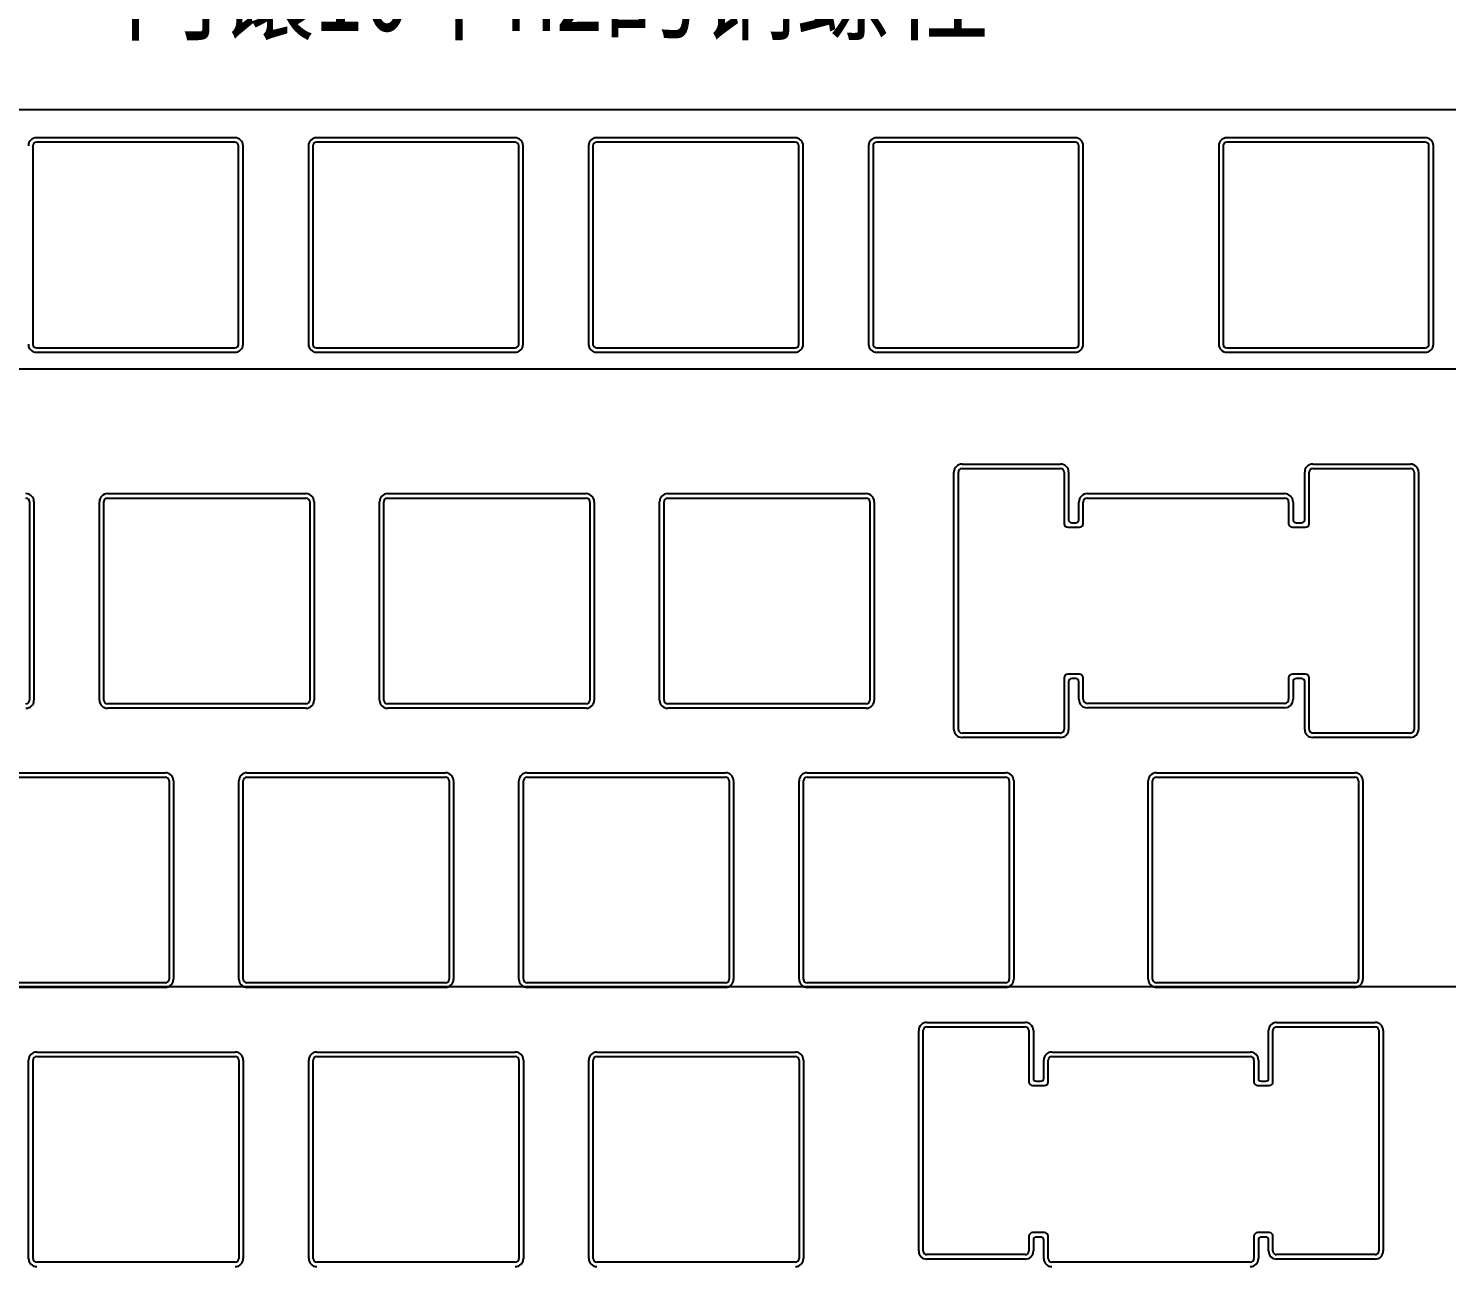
# Model space of a CAD drawing. Header units: inches. Extents: x 87 to 1202, y -45 to 350.
# Drawn here: x 438.5 to 535, y 187.9 to 272.1 of the extents above; entities that cross this region are included whole.
import ezdxf

# ---------------------------------------------------------------- set-up
doc = ezdxf.new("R2010")
doc.units = ezdxf.units.IN
doc.header["$LTSCALE"] = 0.909449
doc.header["$MEASUREMENT"] = 0
doc.header["$PDMODE"] = 3
doc.header["$PDSIZE"] = 0.3125
doc.linetypes.add('PHANTOM', pattern=[0.8, 0.45, -0.05, 0.1, -0.05, 0.1, -0.05])
doc.layers.get('0').update_dxf_attribs({"linetype": 'CONTINUOUS'})
doc.layers.get('Defpoints').update_dxf_attribs({"linetype": 'CONTINUOUS'})
doc.layers.add('DEFAULT_3', color=7, linetype='PHANTOM')
doc.layers.add('文字', color=4, linetype='CONTINUOUS')
doc.styles.get("Standard").update_dxf_attribs({"font": 'txt', "width": 0.8})
doc.dimstyles.get("Standard").update_dxf_attribs({"dimtxt": 6, "dimasz": 4.5, "dimexe": 1, "dimexo": 1, "dimgap": 0.09, "dimtad": 0, "dimzin": 1, "dimdsep": 46, "dimtxsty": 'STANDARD', "dimcen": 0.09, "dimclrd": 5, "dimclre": 5, "dimclrt": 1, "dimadec": 0, "dimazin": 0, "dimtp": 0.01, "dimtm": 0.01, "dimtfac": 1, "dimtofl": 0, "dimtmove": 0, "dimatfit": 3, "dimfxl": 1, "dimtolj": 1, "dimtzin": 4, "dimarcsym": 0})

# ---------------------------------------------------------------- blocks, each defined once
blk = doc.blocks.new('*D17')
at = {"layer": 'DEFAULT_3', "color": 3, "linetype": 'ByBlock', "lineweight": -2}
for p, q in [((562.927, 269.846), (562.927, 247.965)), ((248.794, 248.965), (244.294, 248.965)), ((558.427, 248.965), (253.294, 248.965))]:
    blk.add_line(p, q, dxfattribs=at)
at = {"layer": 'DEFAULT_3', "color": 3, "linetype": 'ByBlock'}
for points in [[(253.294, 249.715), (253.294, 248.215), (248.794, 248.965)], [(558.427, 249.715), (558.427, 248.215), (562.927, 248.965)]]:
    blk.add_solid(points, dxfattribs=at)
at = {"layer": 'Defpoints', "color": 0, "linetype": 'ByBlock'}
for p in [(562.927, 270.846), (248.794, 248.965), (562.927, 248.965)]:
    blk.add_point(p, dxfattribs=at)
at = {"layer": 'DEFAULT_3', "color": 3, "linetype": 'ByBlock', "insert": (227.004, 248.965), "char_height": 6, "attachment_point": 5}
blk.add_mtext('\\A1;314.13%%P0.1', dxfattribs=at)
blk = doc.blocks.new('*D18')
at = {"layer": 'DEFAULT_3', "color": 3, "linetype": 'ByBlock', "lineweight": -2}
for p, q in [((207.507, 206.941), (201.767, 206.941)), ((207.507, 206.73), (207.507, 205.941)), ((560.227, 206.941), (212.007, 206.941)), ((564.727, 206.233), (564.727, 205.941))]:
    blk.add_line(p, q, dxfattribs=at)
at = {"layer": 'DEFAULT_3', "color": 3, "linetype": 'ByBlock'}
for points in [[(212.007, 207.691), (212.007, 206.191), (207.507, 206.941)], [(560.227, 207.691), (560.227, 206.191), (564.727, 206.941)]]:
    blk.add_solid(points, dxfattribs=at)
at = {"layer": 'Defpoints', "color": 0, "linetype": 'ByBlock'}
for p in [(207.507, 207.73), (564.727, 207.233), (564.727, 206.941)]:
    blk.add_point(p, dxfattribs=at)
at = {"layer": 'DEFAULT_3', "color": 3, "linetype": 'ByBlock', "insert": (184.117, 206.941), "char_height": 6, "attachment_point": 5}
blk.add_mtext('\\A1;357.22{\\H0.7x;\\S+0.1^ -0.2;}', dxfattribs=at)

msp = doc.modelspace()

# ---------------------------------------------------------------- linework, layer by layer
at = {"color": 7, "linetype": 'Continuous'}
for p, q in [((538.427, 266.611), (425.144, 266.611)), ((452.557, 264.711), (439.057, 264.711)), ((452.557, 264.411), (439.057, 264.411)), ((471.607, 264.711), (458.107, 264.711)), ((471.607, 264.411), (458.107, 264.411)), ((490.657, 264.711), (477.157, 264.711)), ((490.657, 264.411), (477.157, 264.411)), ((509.707, 264.711), (496.207, 264.711)), ((509.707, 264.411), (496.207, 264.411)), ((533.52, 264.711), (520.02, 264.711)), ((533.52, 264.411), (520.02, 264.411)), ((438.807, 264.161), (438.807, 250.661)), ((452.807, 250.661), (452.807, 264.161)), ((453.107, 250.661), (453.107, 264.161)), ((457.557, 264.161), (457.557, 250.661)), ((457.857, 264.161), (457.857, 250.661)), ((471.857, 250.661), (471.857, 264.161)), ((472.157, 250.661), (472.157, 264.161)), ((476.607, 264.161), (476.607, 250.661)), ((476.907, 264.161), (476.907, 250.661)), ((490.907, 250.661), (490.907, 264.161)), ((491.207, 250.661), (491.207, 264.161)), ((495.657, 264.161), (495.657, 250.661)), ((495.957, 264.161), (495.957, 250.661)), ((509.957, 250.661), (509.957, 264.161)), ((510.257, 250.661), (510.257, 264.161)), ((519.47, 264.161), (519.47, 250.661)), ((519.77, 264.161), (519.77, 250.661)), ((533.77, 250.661), (533.77, 264.161)), ((534.07, 250.661), (534.07, 264.161)), ((439.057, 250.411), (452.557, 250.411)), ((439.057, 250.111), (452.557, 250.111)), ((458.107, 250.411), (471.607, 250.411)), ((458.107, 250.111), (471.607, 250.111)), ((477.157, 250.411), (490.657, 250.411)), ((477.157, 250.111), (490.657, 250.111)), ((496.207, 250.411), (509.707, 250.411)), ((496.207, 250.111), (509.707, 250.111)), ((520.02, 250.411), (533.52, 250.411)), ((520.02, 250.111), (533.52, 250.111)), ((502.011, 242.511), (508.711, 242.511)), ((502.011, 242.211), (508.711, 242.211)), ((525.865, 242.511), (532.508, 242.511)), ((525.865, 242.211), (532.508, 242.211)), ((501.461, 224.461), (501.461, 241.961)), ((501.761, 224.461), (501.761, 241.961)), ((508.961, 241.961), (508.961, 238.461)), ((509.261, 241.961), (509.261, 238.724)), ((525.315, 238.724), (525.315, 241.961)), ((525.615, 238.461), (525.615, 241.961)), ((532.758, 241.961), (532.758, 224.461)), ((533.058, 241.961), (533.058, 224.461)), ((443.89, 240.496), (457.39, 240.496)), ((443.89, 240.196), (457.39, 240.196)), ((462.94, 240.496), (476.44, 240.496)), ((462.94, 240.196), (476.44, 240.196)), ((481.99, 240.496), (495.49, 240.496)), ((481.99, 240.196), (495.49, 240.196)), ((510.535, 240.496), (523.945, 240.496)), ((510.535, 240.196), (523.945, 240.196)), ((438.59, 239.946), (438.59, 226.446)), ((438.89, 239.946), (438.89, 226.446)), ((443.34, 226.446), (443.34, 239.946)), ((443.64, 226.446), (443.64, 239.946)), ((457.64, 239.946), (457.64, 226.446)), ((457.94, 239.946), (457.94, 226.446)), ((462.39, 226.446), (462.39, 239.946)), ((462.69, 226.446), (462.69, 239.946)), ((476.69, 239.946), (476.69, 226.446)), ((476.99, 239.946), (476.99, 226.446)), ((481.44, 226.446), (481.44, 239.946)), ((481.74, 226.446), (481.74, 239.946)), ((495.74, 239.946), (495.74, 226.446)), ((496.04, 239.946), (496.04, 226.446)), ((509.955, 238.724), (509.955, 239.916)), ((510.255, 238.461), (510.255, 239.916)), ((524.225, 239.916), (524.225, 238.461)), ((524.525, 239.916), (524.525, 238.724)), ((509.473, 238.511), (509.743, 238.511)), ((524.737, 238.511), (525.103, 238.511)), ((509.211, 238.211), (510.005, 238.211)), ((524.475, 238.211), (525.365, 238.211)), ((508.961, 227.961), (508.961, 224.461)), ((510.005, 228.211), (509.211, 228.211)), ((509.261, 227.699), (509.261, 224.461)), ((509.743, 227.911), (509.473, 227.911)), ((509.955, 226.506), (509.955, 227.699)), ((510.255, 226.506), (510.255, 227.961)), ((524.225, 227.961), (524.225, 226.506)), ((525.365, 228.211), (524.475, 228.211)), ((524.525, 227.699), (524.525, 226.506)), ((525.103, 227.911), (524.737, 227.911)), ((525.315, 224.461), (525.315, 227.699)), ((525.615, 224.461), (525.615, 227.961)), ((457.39, 226.196), (443.89, 226.196)), ((457.39, 225.896), (443.89, 225.896)), ((476.44, 226.196), (462.94, 226.196)), ((476.44, 225.896), (462.94, 225.896)), ((495.49, 226.196), (481.99, 226.196)), ((495.49, 225.896), (481.99, 225.896)), ((523.945, 226.226), (510.535, 226.226)), ((523.945, 225.926), (510.535, 225.926)), ((508.711, 224.211), (502.011, 224.211)), ((508.711, 223.911), (502.011, 223.911)), ((532.508, 224.211), (525.865, 224.211)), ((532.508, 223.911), (525.865, 223.911)), ((434.325, 221.511), (447.825, 221.511)), ((434.325, 221.211), (447.825, 221.211)), ((448.075, 220.961), (448.075, 207.461)), ((448.375, 220.961), (448.375, 207.461)), ((452.825, 207.461), (452.825, 220.961)), ((453.125, 207.461), (453.125, 220.961)), ((453.375, 221.511), (466.875, 221.511)), ((453.375, 221.211), (466.875, 221.211)), ((467.125, 220.961), (467.125, 207.461)), ((467.425, 220.961), (467.425, 207.461)), ((471.875, 207.461), (471.875, 220.961)), ((472.175, 207.461), (472.175, 220.961)), ((472.425, 221.511), (485.925, 221.511)), ((472.425, 221.211), (485.925, 221.211)), ((486.175, 220.961), (486.175, 207.461)), ((486.475, 220.961), (486.475, 207.461)), ((490.925, 207.461), (490.925, 220.961)), ((491.225, 207.461), (491.225, 220.961)), ((491.475, 221.511), (504.975, 221.511)), ((491.475, 221.211), (504.975, 221.211)), ((505.225, 220.961), (505.225, 207.461)), ((505.525, 220.961), (505.525, 207.461)), ((514.675, 207.461), (514.675, 220.961)), ((514.975, 207.461), (514.975, 220.961)), ((515.225, 221.511), (528.725, 221.511)), ((515.225, 221.211), (528.725, 221.211)), ((528.975, 220.961), (528.975, 207.461)), ((529.275, 220.961), (529.275, 207.461)), ((447.825, 207.211), (434.325, 207.211)), ((447.825, 206.911), (434.325, 206.911)), ((466.875, 207.211), (453.375, 207.211)), ((466.875, 206.911), (453.375, 206.911)), ((485.925, 207.211), (472.425, 207.211)), ((485.925, 206.911), (472.425, 206.911)), ((504.975, 207.211), (491.475, 207.211)), ((504.975, 206.911), (491.475, 206.911)), ((528.725, 207.211), (515.225, 207.211)), ((528.725, 206.911), (515.225, 206.911)), ((499.611, 204.526), (506.311, 204.526)), ((523.409, 204.526), (530.109, 204.526)), ((499.061, 188.976), (499.061, 203.976)), ((499.361, 188.976), (499.361, 203.976)), ((499.611, 204.226), (506.311, 204.226)), ((506.561, 203.976), (506.561, 200.476)), ((506.861, 203.976), (506.861, 200.739)), ((522.859, 200.739), (522.859, 203.976)), ((523.159, 200.476), (523.159, 203.976)), ((523.409, 204.226), (530.109, 204.226)), ((530.359, 203.976), (530.359, 188.976)), ((530.659, 203.976), (530.659, 188.976)), ((438.525, 188.461), (438.525, 201.961)), ((438.825, 188.461), (438.825, 201.961)), ((439.075, 202.511), (452.575, 202.511)), ((439.075, 202.211), (452.575, 202.211)), ((452.825, 201.961), (452.825, 188.461)), ((453.125, 201.961), (453.125, 188.461)), ((457.575, 188.461), (457.575, 201.961)), ((457.875, 188.461), (457.875, 201.961)), ((458.125, 202.511), (471.625, 202.511)), ((458.125, 202.211), (471.625, 202.211)), ((471.875, 201.961), (471.875, 188.461)), ((472.175, 201.961), (472.175, 188.461)), ((476.625, 188.461), (476.625, 201.961)), ((476.925, 188.461), (476.925, 201.961)), ((477.175, 202.511), (490.675, 202.511)), ((477.175, 202.211), (490.675, 202.211)), ((490.925, 201.961), (490.925, 188.461)), ((491.225, 201.961), (491.225, 188.461)), ((507.565, 200.739), (507.565, 201.961)), ((507.865, 200.476), (507.865, 201.961)), ((508.115, 202.511), (521.615, 202.511)), ((508.115, 202.211), (521.615, 202.211)), ((521.865, 201.961), (521.865, 200.476)), ((522.165, 201.961), (522.165, 200.739)), ((506.811, 200.226), (507.615, 200.226)), ((507.073, 200.526), (507.353, 200.526)), ((522.115, 200.226), (522.909, 200.226)), ((522.377, 200.526), (522.646, 200.526)), ((507.615, 190.226), (506.811, 190.226)), ((522.909, 190.226), (522.115, 190.226)), ((506.561, 189.976), (506.561, 188.976)), ((506.861, 189.714), (506.861, 188.976)), ((507.353, 189.926), (507.073, 189.926)), ((507.565, 188.461), (507.565, 189.714)), ((507.865, 188.461), (507.865, 189.976)), ((521.865, 189.976), (521.865, 188.461)), ((522.165, 189.714), (522.165, 188.461)), ((522.646, 189.926), (522.377, 189.926)), ((522.859, 188.976), (522.859, 189.714)), ((523.159, 188.976), (523.159, 189.976)), ((452.575, 188.211), (439.075, 188.211)), ((471.625, 188.211), (458.125, 188.211)), ((490.675, 188.211), (477.175, 188.211)), ((506.311, 188.726), (499.611, 188.726)), ((506.311, 188.426), (499.611, 188.426)), ((521.615, 188.211), (508.115, 188.211)), ((530.109, 188.726), (523.409, 188.726)), ((530.109, 188.426), (523.409, 188.426))]:
    msp.add_line(p, q, dxfattribs=at)
for centre, radius, start, end in [((439.057, 264.161), 0.55, 90, 180), ((439.057, 264.161), 0.25, 90, 180), ((452.557, 264.161), 0.55, 0, 90), ((452.557, 264.161), 0.25, 0, 90), ((458.107, 264.161), 0.55, 90, 180), ((458.107, 264.161), 0.25, 90, 180), ((471.607, 264.161), 0.55, 0, 90), ((471.607, 264.161), 0.25, 0, 90), ((477.157, 264.161), 0.55, 90, 180), ((477.157, 264.161), 0.25, 90, 180), ((490.657, 264.161), 0.55, 0, 90), ((490.657, 264.161), 0.25, 0, 90), ((496.207, 264.161), 0.55, 90, 180), ((496.207, 264.161), 0.25, 90, 180), ((509.707, 264.161), 0.55, 0, 90), ((509.707, 264.161), 0.25, 0, 90), ((520.02, 264.161), 0.55, 90, 180), ((520.02, 264.161), 0.25, 90, 180), ((533.52, 264.161), 0.55, 0, 90), ((533.52, 264.161), 0.25, 0, 90), ((439.057, 250.661), 0.55, 180, 270), ((439.057, 250.661), 0.25, 180, 270), ((452.557, 250.661), 0.55, 270, 0), ((452.557, 250.661), 0.25, 270, 0), ((458.107, 250.661), 0.55, 180, 270), ((458.107, 250.661), 0.25, 180, 270), ((471.607, 250.661), 0.55, 270, 0), ((471.607, 250.661), 0.25, 270, 0), ((477.157, 250.661), 0.55, 180, 270), ((477.157, 250.661), 0.25, 180, 270), ((490.657, 250.661), 0.55, 270, 0), ((490.657, 250.661), 0.25, 270, 0), ((496.207, 250.661), 0.55, 180, 270), ((496.207, 250.661), 0.25, 180, 270), ((509.707, 250.661), 0.55, 270, 0), ((509.707, 250.661), 0.25, 270, 0), ((520.02, 250.661), 0.55, 180, 270), ((520.02, 250.661), 0.25, 180, 270), ((533.52, 250.661), 0.55, 270, 0), ((533.52, 250.661), 0.25, 270, 0), ((502.011, 241.961), 0.55, 90, 180), ((502.011, 241.961), 0.25, 90, 180), ((508.711, 241.961), 0.55, 0, 90), ((508.711, 241.961), 0.25, 0, 90), ((525.865, 241.961), 0.55, 90, 180), ((525.865, 241.961), 0.25, 90, 180), ((532.508, 241.961), 0.55, 0, 90), ((532.508, 241.961), 0.25, 0, 90), ((438.34, 239.946), 0.55, 0, 90), ((438.34, 239.946), 0.25, 0, 90), ((443.89, 239.946), 0.55, 90, 180), ((443.89, 239.946), 0.25, 90, 180), ((457.39, 239.946), 0.55, 0, 90), ((457.39, 239.946), 0.25, 0, 90), ((462.94, 239.946), 0.55, 90, 180), ((462.94, 239.946), 0.25, 90, 180), ((476.44, 239.946), 0.55, 0, 90), ((476.44, 239.946), 0.25, 0, 90), ((481.99, 239.946), 0.55, 90, 180), ((481.99, 239.946), 0.25, 90, 180), ((495.49, 239.946), 0.55, 0, 90), ((495.49, 239.946), 0.25, 0, 90), ((510.535, 239.916), 0.58, 90, 180), ((510.535, 239.916), 0.28, 90, 180), ((523.945, 239.916), 0.58, 0, 90), ((523.945, 239.916), 0.28, 0, 90), ((509.211, 238.461), 0.25, 180, 270), ((510.005, 238.461), 0.25, 270, 0), ((524.475, 238.461), 0.25, 180, 270), ((525.365, 238.461), 0.25, 270, 0), ((509.211, 227.961), 0.25, 90, 180), ((510.005, 227.961), 0.25, 0, 90), ((524.475, 227.961), 0.25, 90, 180), ((525.365, 227.961), 0.25, 0, 90), ((438.34, 226.446), 0.55, 270, 0), ((438.34, 226.446), 0.25, 270, 0), ((443.89, 226.446), 0.55, 180, 270), ((443.89, 226.446), 0.25, 180, 270), ((457.39, 226.446), 0.55, 270, 0), ((457.39, 226.446), 0.25, 270, 0), ((462.94, 226.446), 0.55, 180, 270), ((462.94, 226.446), 0.25, 180, 270), ((476.44, 226.446), 0.55, 270, 0), ((476.44, 226.446), 0.25, 270, 0), ((481.99, 226.446), 0.55, 180, 270), ((481.99, 226.446), 0.25, 180, 270), ((495.49, 226.446), 0.55, 270, 0), ((495.49, 226.446), 0.25, 270, 0), ((510.535, 226.506), 0.58, 180, 270), ((510.535, 226.506), 0.28, 180, 270), ((523.945, 226.506), 0.58, 270, 0), ((523.945, 226.506), 0.28, 270, 0), ((502.011, 224.461), 0.55, 180, 270), ((502.011, 224.461), 0.25, 180, 270), ((508.711, 224.461), 0.55, 270, 0), ((508.711, 224.461), 0.25, 270, 0), ((525.865, 224.461), 0.55, 180, 270), ((525.865, 224.461), 0.25, 180, 270), ((532.508, 224.461), 0.55, 270, 0), ((532.508, 224.461), 0.25, 270, 0), ((447.825, 220.961), 0.55, 0, 90), ((447.825, 220.961), 0.25, 0, 90), ((453.375, 220.961), 0.55, 90, 180), ((453.375, 220.961), 0.25, 90, 180), ((466.875, 220.961), 0.55, 0, 90), ((466.875, 220.961), 0.25, 0, 90), ((472.425, 220.961), 0.55, 90, 180), ((472.425, 220.961), 0.25, 90, 180), ((485.925, 220.961), 0.55, 0, 90), ((485.925, 220.961), 0.25, 0, 90), ((491.475, 220.961), 0.55, 90, 180), ((491.475, 220.961), 0.25, 90, 180), ((504.975, 220.961), 0.55, 0, 90), ((504.975, 220.961), 0.25, 0, 90), ((515.225, 220.961), 0.55, 90, 180), ((515.225, 220.961), 0.25, 90, 180), ((528.725, 220.961), 0.55, 0, 90), ((528.725, 220.961), 0.25, 0, 90), ((447.825, 207.461), 0.55, 270, 0), ((447.825, 207.461), 0.25, 270, 0), ((453.375, 207.461), 0.55, 180, 270), ((453.375, 207.461), 0.25, 180, 270), ((466.875, 207.461), 0.55, 270, 0), ((466.875, 207.461), 0.25, 270, 0), ((472.425, 207.461), 0.55, 180, 270), ((472.425, 207.461), 0.25, 180, 270), ((485.925, 207.461), 0.55, 270, 0), ((485.925, 207.461), 0.25, 270, 0), ((491.475, 207.461), 0.55, 180, 270), ((491.475, 207.461), 0.25, 180, 270), ((504.975, 207.461), 0.55, 270, 0), ((504.975, 207.461), 0.25, 270, 0), ((515.225, 207.461), 0.55, 180, 270), ((515.225, 207.461), 0.25, 180, 270), ((528.725, 207.461), 0.55, 270, 0), ((528.725, 207.461), 0.25, 270, 0), ((499.611, 203.976), 0.55, 90, 180), ((506.311, 203.976), 0.55, 0, 90), ((523.409, 203.976), 0.55, 90, 180), ((530.109, 203.976), 0.55, 0, 90), ((499.611, 203.976), 0.25, 90, 180), ((506.311, 203.976), 0.25, 0, 90), ((523.409, 203.976), 0.25, 90, 180), ((530.109, 203.976), 0.25, 0, 90), ((439.075, 201.961), 0.55, 90, 180), ((439.075, 201.961), 0.25, 90, 180), ((452.575, 201.961), 0.55, 0, 90), ((452.575, 201.961), 0.25, 0, 90), ((458.125, 201.961), 0.55, 90, 180), ((458.125, 201.961), 0.25, 90, 180), ((471.625, 201.961), 0.55, 0, 90), ((471.625, 201.961), 0.25, 0, 90), ((477.175, 201.961), 0.55, 90, 180), ((477.175, 201.961), 0.25, 90, 180), ((490.675, 201.961), 0.55, 0, 90), ((490.675, 201.961), 0.25, 0, 90), ((508.115, 201.961), 0.55, 90, 180), ((508.115, 201.961), 0.25, 90, 180), ((521.615, 201.961), 0.55, 0, 90), ((521.615, 201.961), 0.25, 0, 90), ((506.811, 200.476), 0.25, 180, 270), ((507.615, 200.476), 0.25, 270, 0), ((522.115, 200.476), 0.25, 180, 270), ((522.909, 200.476), 0.25, 270, 0), ((506.811, 189.976), 0.25, 90, 180), ((507.615, 189.976), 0.25, 0, 90), ((522.115, 189.976), 0.25, 90, 180), ((522.909, 189.976), 0.25, 0, 90), ((439.075, 188.461), 0.55, 180, 270), ((439.075, 188.461), 0.25, 180, 270), ((452.575, 188.461), 0.55, 270, 0), ((452.575, 188.461), 0.25, 270, 0), ((458.125, 188.461), 0.55, 180, 270), ((458.125, 188.461), 0.25, 180, 270), ((471.625, 188.461), 0.55, 270, 0), ((471.625, 188.461), 0.25, 270, 0), ((477.175, 188.461), 0.55, 180, 270), ((477.175, 188.461), 0.25, 180, 270), ((490.675, 188.461), 0.55, 270, 0), ((490.675, 188.461), 0.25, 270, 0), ((499.611, 188.976), 0.55, 180, 270), ((499.611, 188.976), 0.25, 180, 270), ((506.311, 188.976), 0.55, 270, 0), ((506.311, 188.976), 0.25, 270, 0), ((508.115, 188.461), 0.55, 180, 270), ((508.115, 188.461), 0.25, 180, 270), ((521.615, 188.461), 0.55, 270, 0), ((521.615, 188.461), 0.25, 270, 0), ((523.409, 188.976), 0.55, 180, 270), ((523.409, 188.976), 0.25, 180, 270), ((530.109, 188.976), 0.55, 270, 0), ((530.109, 188.976), 0.25, 270, 0)]:
    msp.add_arc(centre, radius, start, end, dxfattribs=at)
for centre, major_axis in [((509.685, 238.936), (-0.367, -0.367)), ((509.531, 238.936), (0.367, -0.367)), ((524.949, 238.936), (-0.367, -0.367)), ((524.891, 238.936), (0.367, -0.367)), ((509.685, 227.487), (-0.367, 0.367)), ((509.531, 227.487), (0.367, 0.367)), ((524.949, 227.487), (-0.367, 0.367)), ((524.891, 227.487), (0.367, 0.367)), ((507.285, 200.951), (-0.367, -0.367)), ((507.141, 200.951), (0.367, -0.367)), ((522.589, 200.951), (-0.367, -0.367)), ((522.434, 200.951), (0.367, -0.367)), ((507.285, 189.502), (-0.367, 0.367)), ((507.141, 189.502), (0.367, 0.367)), ((522.589, 189.502), (-0.367, 0.367)), ((522.434, 189.502), (0.367, 0.367))]:
    msp.add_ellipse(centre, major_axis=major_axis, ratio=0.57735, start_param=5.759587, end_param=6.806784, dxfattribs=at)

# ---------------------------------------------------------------- texts
at = {"layer": '文字', "lineweight": 0, "insert": (444.909, 277.98), "char_height": 6, "width": 98.60204, "attachment_point": 1}
msp.add_mtext('{\\fSimSun|b0|i0|c134|p54;\\C3;内镶10个M2的铜螺柱}', dxfattribs=at)

# ---------------------------------------------------------------- dimensions: what is measured, and where the dimension line sits
at = {"layer": 'DEFAULT_3', "linetype": 'ByBlock'}
for base, p1, p2, text, picture, middle in [((562.927, 248.965), (248.794, 248.965), (562.927, 270.846), '<>%%P0.1', '*D17', (227.004, 248.965)), ((564.727, 206.941), (207.507, 207.73), (564.727, 207.233), '<>{\\H0.7x;\\S+0.1^ -0.2;}', '*D18', (184.117, 206.941))]:
    dim = msp.add_linear_dim(base=base, p1=p1, p2=p2, text=text, dimstyle='STANDARD', override={"dimclrd": 3, "dimclre": 3, "dimclrt": 3, "dimtfillclr": 256}, dxfattribs=at)
    dim.commit()
    dim.dimension.update_dxf_attribs({"geometry": picture, "text_midpoint": middle, "dimtype": 160})

doc.saveas('drawing.dxf')
